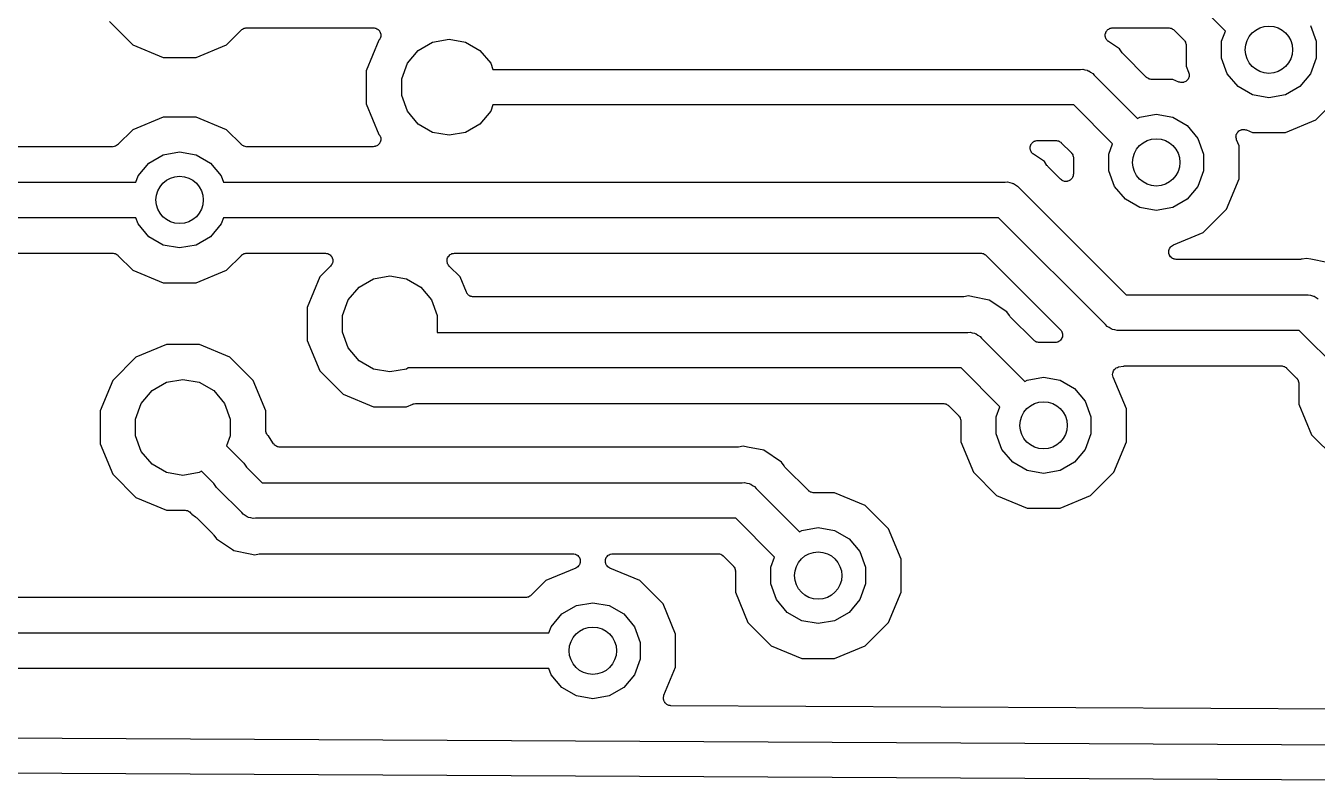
# Model space of a CAD drawing. Extents: x 64 to 244, y -149 to -41.
# Drawn here: x 96.46 to 118.29, y -65.7 to -52.94 of the extents above; entities that cross this region are included whole.
import ezdxf

# ---------------------------------------------------------------- set-up
doc = ezdxf.new("R2010")
doc.units = 0
doc.header["$MEASUREMENT"] = 0
doc.layers.add('BLACK', color=7, linetype='CONTINUOUS')

msp = doc.modelspace()

# ---------------------------------------------------------------- linework, layer by layer
at = {"layer": 'BLACK', "linetype": 'CONTINUOUS'}
for p, q in [((116.738, -53.0269), (116.081, -52.37)), ((97.8731, -52.863), (98.267, -53.2569)), ((99.853, -53.2569), (100.103, -53.0072)), ((100.103, -53.0072), (100.107, -53.004)), ((100.107, -53.004), (100.111, -52.9997)), ((100.111, -52.9997), (100.125, -52.9914)), ((100.125, -52.9914), (100.139, -52.9819)), ((100.139, -52.9819), (100.144, -52.9805)), ((100.144, -52.9805), (100.149, -52.9777)), ((100.149, -52.9777), (100.165, -52.9748)), ((100.165, -52.9748), (100.181, -52.9705)), ((100.181, -52.9705), (100.187, -52.971)), ((100.187, -52.971), (100.193, -52.97)), ((100.193, -52.97), (102.333, -52.97)), ((102.333, -52.97), (102.35, -52.9729)), ((102.35, -52.9729), (102.366, -52.9743)), ((102.366, -52.9743), (102.371, -52.9767)), ((102.371, -52.9767), (102.377, -52.9777)), ((102.377, -52.9777), (102.391, -52.986)), ((102.391, -52.986), (102.406, -52.993)), ((102.406, -52.993), (102.41, -52.9969)), ((102.41, -52.9969), (102.415, -52.9997)), ((102.415, -52.9997), (102.426, -53.0124)), ((102.426, -53.0124), (102.438, -53.0242)), ((102.438, -53.0242), (102.44, -53.0292)), ((102.44, -53.0292), (102.443, -53.0335)), ((102.443, -53.0335), (102.449, -53.0491)), ((114.715, -53.0606), (114.718, -53.0459)), ((114.718, -53.0459), (114.722, -53.0401)), ((114.722, -53.0401), (114.725, -53.0335)), ((114.725, -53.0335), (114.734, -53.0218)), ((114.734, -53.0218), (114.743, -53.0092)), ((114.743, -53.0092), (114.748, -53.0051)), ((114.748, -53.0051), (114.753, -52.9997)), ((114.753, -52.9997), (114.766, -52.9921)), ((114.766, -52.9921), (114.778, -52.9831)), ((114.778, -52.9831), (114.785, -52.9811)), ((114.785, -52.9811), (114.791, -52.9777)), ((114.791, -52.9777), (114.806, -52.975)), ((114.806, -52.975), (114.821, -52.9708)), ((114.821, -52.9708), (114.828, -52.9712)), ((114.828, -52.9712), (114.835, -52.97)), ((114.835, -52.97), (115.78, -52.97)), ((115.78, -52.97), (115.785, -52.971)), ((115.785, -52.971), (115.791, -52.9705)), ((115.791, -52.9705), (115.807, -52.9748)), ((115.807, -52.9748), (115.823, -52.9777)), ((115.823, -52.9777), (115.828, -52.9805)), ((115.828, -52.9805), (115.833, -52.9819)), ((115.833, -52.9819), (115.847, -52.9914)), ((115.847, -52.9914), (115.861, -52.9997)), ((115.861, -52.9997), (115.865, -53.004)), ((115.865, -53.004), (115.869, -53.0072)), ((115.869, -53.0072), (116.038, -53.1756)), ((116.675, -53.1989), (116.738, -53.0269)), ((118.179, -52.9338), (118.275, -53.1989)), ((98.267, -53.2569), (98.7815, -53.47)), ((99.3385, -53.47), (99.853, -53.2569)), ((102.43, -53.1769), (102.215, -53.6965)), ((102.433, -53.1732), (102.43, -53.1769)), ((102.443, -53.1605), (102.433, -53.1732)), ((102.445, -53.1553), (102.443, -53.1605)), ((102.449, -53.1507), (102.445, -53.1553)), ((102.449, -53.0491), (102.456, -53.0641)), ((102.453, -53.1346), (102.449, -53.1507)), ((102.459, -53.1191), (102.453, -53.1346)), ((102.456, -53.0641), (102.457, -53.0697)), ((102.457, -53.0697), (102.459, -53.0749)), ((102.459, -53.0749), (102.459, -53.0915)), ((102.459, -53.0915), (102.46, -53.1081)), ((102.46, -53.1081), (102.459, -53.1135)), ((102.459, -53.1135), (102.459, -53.1191)), ((103.093, -53.3527), (103.337, -53.2116)), ((103.337, -53.2116), (103.615, -53.1627)), ((103.615, -53.1627), (103.893, -53.2116)), ((103.893, -53.2116), (104.137, -53.3527)), ((114.708, -53.0887), (114.709, -53.0819)), ((114.709, -53.1038), (114.708, -53.0887)), ((114.709, -53.0749), (114.715, -53.0606)), ((114.709, -53.0819), (114.709, -53.0749)), ((114.709, -53.1191), (114.709, -53.1038)), ((114.712, -53.1256), (114.709, -53.1191)), ((114.713, -53.1325), (114.712, -53.1256)), ((114.719, -53.1462), (114.713, -53.1325)), ((114.725, -53.1605), (114.719, -53.1462)), ((114.729, -53.1658), (114.725, -53.1605)), ((114.732, -53.1721), (114.729, -53.1658)), ((114.743, -53.1826), (114.732, -53.1721)), ((114.753, -53.1943), (114.743, -53.1826)), ((114.759, -53.1978), (114.753, -53.1943)), ((114.764, -53.2026), (114.759, -53.1978)), ((114.949, -53.3261), (114.764, -53.2026)), ((116.038, -53.1756), (116.041, -53.1802)), ((116.041, -53.1802), (116.045, -53.1838)), ((116.045, -53.1838), (116.054, -53.1981)), ((116.054, -53.1981), (116.063, -53.2117)), ((116.063, -53.2117), (116.065, -53.2171)), ((116.065, -53.2171), (116.067, -53.222)), ((116.067, -53.222), (116.07, -53.2383)), ((116.07, -53.2383), (116.075, -53.2543)), ((116.075, -53.2543), (116.074, -53.2599)), ((116.074, -53.2599), (116.075, -53.2654)), ((116.075, -53.2654), (116.075, -53.6185)), ((116.675, -53.4811), (116.675, -53.1989)), ((118.275, -53.1989), (118.275, -53.4811)), ((98.7815, -53.47), (99.3385, -53.47)), ((102.911, -53.5688), (103.093, -53.3527)), ((104.137, -53.3527), (104.319, -53.5688)), ((114.992, -53.3909), (114.949, -53.3261)), ((115.001, -53.3999), (114.992, -53.3909)), ((115.008, -53.4101), (115.001, -53.3999)), ((115.406, -53.8078), (115.008, -53.4101)), ((116.771, -53.7462), (116.675, -53.4811)), ((118.275, -53.4811), (118.179, -53.7462)), ((102.215, -53.6965), (102.215, -54.2535)), ((102.815, -53.8339), (102.911, -53.5688)), ((104.319, -53.5688), (104.357, -53.675)), ((104.357, -53.675), (114.287, -53.675)), ((114.287, -53.675), (114.327, -53.6715)), ((114.327, -53.6715), (114.365, -53.6818)), ((114.365, -53.6818), (114.404, -53.6887)), ((114.404, -53.6887), (114.416, -53.6954)), ((114.416, -53.6954), (114.429, -53.6989)), ((114.429, -53.6989), (114.461, -53.7217)), ((116.075, -53.6185), (116.118, -53.7219)), ((102.815, -54.1161), (102.815, -53.8339)), ((114.461, -53.7217), (114.496, -53.7416)), ((114.496, -53.7416), (114.521, -53.7721)), ((114.521, -53.7721), (115.253, -54.5041)), ((115.41, -53.811), (115.406, -53.8078)), ((115.414, -53.8153), (115.41, -53.811)), ((115.428, -53.8236), (115.414, -53.8153)), ((115.442, -53.8331), (115.428, -53.8236)), ((115.447, -53.8345), (115.442, -53.8331)), ((115.452, -53.8373), (115.447, -53.8345)), ((115.468, -53.8402), (115.452, -53.8373)), ((115.484, -53.8445), (115.468, -53.8402)), ((115.49, -53.844), (115.484, -53.8445)), ((115.495, -53.845), (115.49, -53.844)), ((115.848, -53.845), (115.495, -53.845)), ((115.952, -53.8878), (115.848, -53.845)), ((115.968, -53.8914), (115.952, -53.8878)), ((115.984, -53.8964), (115.968, -53.8914)), ((115.99, -53.8962), (115.984, -53.8964)), ((115.995, -53.8974), (115.99, -53.8962)), ((116.011, -53.8952), (115.995, -53.8974)), ((116.028, -53.8945), (116.011, -53.8952)), ((116.033, -53.8924), (116.028, -53.8945)), ((116.039, -53.8916), (116.033, -53.8924)), ((116.053, -53.884), (116.039, -53.8916)), ((116.069, -53.8776), (116.053, -53.884)), ((116.073, -53.8738), (116.069, -53.8776)), ((116.078, -53.8713), (116.073, -53.8738)), ((116.089, -53.859), (116.078, -53.8713)), ((116.101, -53.8478), (116.089, -53.859)), ((116.104, -53.8429), (116.101, -53.8478)), ((116.108, -53.8387), (116.104, -53.8429)), ((116.114, -53.8234), (116.108, -53.8387)), ((116.122, -53.8087), (116.114, -53.8234)), ((116.118, -53.7219), (116.121, -53.7381)), ((116.121, -53.7381), (116.126, -53.7539)), ((116.124, -53.798), (116.122, -53.8032)), ((116.122, -53.8032), (116.122, -53.8087)), ((116.125, -53.7814), (116.124, -53.798)), ((116.127, -53.765), (116.125, -53.7814)), ((116.126, -53.7539), (116.126, -53.7595)), ((116.126, -53.7595), (116.127, -53.765)), ((116.953, -53.9623), (116.771, -53.7462)), ((118.179, -53.7462), (117.997, -53.9623)), ((102.911, -54.3812), (102.815, -54.1161)), ((117.197, -54.1034), (116.953, -53.9623)), ((117.475, -54.1523), (117.197, -54.1034)), ((117.753, -54.1034), (117.475, -54.1523)), ((117.997, -53.9623), (117.753, -54.1034)), ((118.268, -54.5269), (118.662, -54.133)), ((102.215, -54.2535), (102.43, -54.7731)), ((104.357, -54.275), (104.319, -54.3812)), ((114.176, -54.275), (104.357, -54.275)), ((114.833, -54.9319), (114.176, -54.275)), ((98.7815, -54.48), (98.267, -54.6931)), ((99.3385, -54.48), (98.7815, -54.48)), ((99.853, -54.6931), (99.3385, -54.48)), ((103.093, -54.5973), (102.911, -54.3812)), ((104.319, -54.3812), (104.137, -54.5973)), ((115.253, -54.5041), (115.292, -54.4816)), ((115.292, -54.4816), (115.57, -54.4327)), ((115.57, -54.4327), (115.848, -54.4816)), ((115.848, -54.4816), (116.092, -54.6227)), ((117.753, -54.74), (118.268, -54.5269)), ((98.267, -54.6931), (98.0173, -54.9428)), ((100.103, -54.9428), (99.853, -54.6931)), ((102.43, -54.7731), (102.433, -54.7768)), ((102.433, -54.7768), (102.443, -54.7895)), ((102.443, -54.7895), (102.445, -54.7947)), ((102.445, -54.7947), (102.449, -54.7993)), ((103.337, -54.7384), (103.093, -54.5973)), ((103.615, -54.7873), (103.337, -54.7384)), ((103.893, -54.7384), (103.615, -54.7873)), ((104.137, -54.5973), (103.893, -54.7384)), ((116.092, -54.6227), (116.274, -54.8388)), ((116.92, -54.787), (116.923, -54.7818)), ((116.92, -54.8036), (116.92, -54.787)), ((116.923, -54.7763), (116.931, -54.7616)), ((116.923, -54.7818), (116.923, -54.7763)), ((116.931, -54.7616), (116.937, -54.7463)), ((116.937, -54.7463), (116.941, -54.7421)), ((116.941, -54.7421), (116.944, -54.7372)), ((116.944, -54.7372), (116.956, -54.726)), ((116.956, -54.726), (116.967, -54.7137)), ((116.967, -54.7137), (116.972, -54.7112)), ((116.972, -54.7112), (116.976, -54.7074)), ((116.976, -54.7074), (116.992, -54.701)), ((116.992, -54.701), (117.006, -54.6934)), ((117.006, -54.6934), (117.012, -54.6926)), ((117.012, -54.6926), (117.017, -54.6905)), ((117.017, -54.6905), (117.034, -54.6898)), ((117.034, -54.6898), (117.05, -54.6876)), ((117.05, -54.6876), (117.055, -54.6888)), ((117.055, -54.6888), (117.061, -54.6886)), ((117.061, -54.6886), (117.077, -54.6936)), ((117.077, -54.6936), (117.093, -54.6972)), ((117.093, -54.6972), (117.197, -54.74)), ((117.197, -54.74), (117.753, -54.74)), ((97.9275, -54.98), (86.8965, -54.98)), ((97.933, -54.979), (97.9275, -54.98)), ((97.9386, -54.9795), (97.933, -54.979)), ((97.9546, -54.9752), (97.9386, -54.9795)), ((97.9709, -54.9723), (97.9546, -54.9752)), ((97.9758, -54.9695), (97.9709, -54.9723)), ((97.9812, -54.9681), (97.9758, -54.9695)), ((97.9948, -54.9586), (97.9812, -54.9681)), ((98.0091, -54.9503), (97.9948, -54.9586)), ((98.0127, -54.946), (98.0091, -54.9503)), ((98.0173, -54.9428), (98.0127, -54.946)), ((100.107, -54.946), (100.103, -54.9428)), ((100.111, -54.9503), (100.107, -54.946)), ((100.125, -54.9586), (100.111, -54.9503)), ((100.139, -54.9681), (100.125, -54.9586)), ((100.144, -54.9695), (100.139, -54.9681)), ((100.149, -54.9723), (100.144, -54.9695)), ((100.165, -54.9752), (100.149, -54.9723)), ((100.181, -54.9795), (100.165, -54.9752)), ((100.187, -54.979), (100.181, -54.9795)), ((100.193, -54.98), (100.187, -54.979)), ((102.333, -54.98), (100.193, -54.98)), ((102.35, -54.9771), (102.333, -54.98)), ((102.366, -54.9757), (102.35, -54.9771)), ((102.371, -54.9733), (102.366, -54.9757)), ((102.377, -54.9723), (102.371, -54.9733)), ((102.391, -54.964), (102.377, -54.9723)), ((102.406, -54.957), (102.391, -54.964)), ((102.41, -54.9531), (102.406, -54.957)), ((102.415, -54.9503), (102.41, -54.9531)), ((102.426, -54.9376), (102.415, -54.9503)), ((102.438, -54.9258), (102.426, -54.9376)), ((102.44, -54.9208), (102.438, -54.9258)), ((102.443, -54.9165), (102.44, -54.9208)), ((102.449, -54.9009), (102.443, -54.9165)), ((102.449, -54.7993), (102.453, -54.8154)), ((102.456, -54.8859), (102.449, -54.9009)), ((102.453, -54.8154), (102.459, -54.8309)), ((102.457, -54.8803), (102.456, -54.8859)), ((102.459, -54.8751), (102.457, -54.8803)), ((102.459, -54.8309), (102.459, -54.8365)), ((102.459, -54.8365), (102.46, -54.8419)), ((102.46, -54.8419), (102.459, -54.8585)), ((102.459, -54.8585), (102.459, -54.8751)), ((113.438, -54.9937), (113.439, -54.9869)), ((113.439, -55.0088), (113.438, -54.9937)), ((113.439, -54.9799), (113.445, -54.9656)), ((113.439, -54.9869), (113.439, -54.9799)), ((113.439, -55.0241), (113.439, -55.0088)), ((113.445, -54.9656), (113.448, -54.9509)), ((113.448, -54.9509), (113.452, -54.9451)), ((113.452, -54.9451), (113.455, -54.9385)), ((113.455, -54.9385), (113.464, -54.9268)), ((113.464, -54.9268), (113.473, -54.9142)), ((113.473, -54.9142), (113.478, -54.9101)), ((113.478, -54.9101), (113.483, -54.9047)), ((113.483, -54.9047), (113.496, -54.8971)), ((113.496, -54.8971), (113.508, -54.8881)), ((113.508, -54.8881), (113.515, -54.8861)), ((113.515, -54.8861), (113.521, -54.8827)), ((113.521, -54.8827), (113.536, -54.88)), ((113.536, -54.88), (113.551, -54.8758)), ((113.551, -54.8758), (113.558, -54.8762)), ((113.558, -54.8762), (113.565, -54.875)), ((113.565, -54.875), (113.875, -54.875)), ((113.875, -54.875), (113.88, -54.876)), ((113.88, -54.876), (113.886, -54.8755)), ((113.886, -54.8755), (113.902, -54.8798)), ((113.902, -54.8798), (113.918, -54.8827)), ((113.918, -54.8827), (113.923, -54.8855)), ((113.923, -54.8855), (113.928, -54.8869)), ((113.928, -54.8869), (113.942, -54.8964)), ((113.942, -54.8964), (113.956, -54.9047)), ((113.956, -54.9047), (113.96, -54.909)), ((113.96, -54.909), (113.964, -54.9122)), ((113.964, -54.9122), (114.133, -55.0806)), ((114.77, -55.1039), (114.833, -54.9319)), ((116.274, -54.8388), (116.37, -55.1039)), ((116.918, -54.82), (116.92, -54.8036)), ((116.919, -54.8255), (116.918, -54.82)), ((116.919, -54.8311), (116.919, -54.8255)), ((116.924, -54.8469), (116.919, -54.8311)), ((116.927, -54.8631), (116.924, -54.8469)), ((116.97, -54.9665), (116.927, -54.8631)), ((116.97, -55.5235), (116.97, -54.9665)), ((98.5378, -55.2577), (98.7822, -55.1166)), ((98.7822, -55.1166), (99.06, -55.0677)), ((99.06, -55.0677), (99.3378, -55.1166)), ((99.3378, -55.1166), (99.5822, -55.2577)), ((113.442, -55.0306), (113.439, -55.0241)), ((113.443, -55.0375), (113.442, -55.0306)), ((113.449, -55.0512), (113.443, -55.0375)), ((113.455, -55.0655), (113.449, -55.0512)), ((113.459, -55.0708), (113.455, -55.0655)), ((113.462, -55.0771), (113.459, -55.0708)), ((113.473, -55.0876), (113.462, -55.0771)), ((113.483, -55.0993), (113.473, -55.0876)), ((113.489, -55.1028), (113.483, -55.0993)), ((113.494, -55.1076), (113.489, -55.1028)), ((113.679, -55.2311), (113.494, -55.1076)), ((113.722, -55.2959), (113.679, -55.2311)), ((114.133, -55.0806), (114.136, -55.0852)), ((114.136, -55.0852), (114.14, -55.0888)), ((114.14, -55.0888), (114.149, -55.1031)), ((114.149, -55.1031), (114.158, -55.1167)), ((114.158, -55.1167), (114.16, -55.1221)), ((114.16, -55.1221), (114.162, -55.127)), ((114.162, -55.127), (114.165, -55.1433)), ((114.165, -55.1433), (114.17, -55.1593)), ((114.17, -55.1593), (114.169, -55.1649)), ((114.169, -55.1649), (114.17, -55.1704)), ((114.17, -55.1704), (114.17, -55.4406)), ((114.77, -55.3861), (114.77, -55.1039)), ((116.37, -55.1039), (116.37, -55.3861)), ((98.3565, -55.4738), (98.5378, -55.2577)), ((99.5822, -55.2577), (99.7635, -55.4738)), ((113.731, -55.3049), (113.722, -55.2959)), ((113.738, -55.3151), (113.731, -55.3049)), ((113.953, -55.5304), (113.738, -55.3151)), ((114.17, -55.4406), (114.167, -55.4569)), ((114.866, -55.6512), (114.77, -55.3861)), ((116.37, -55.3861), (116.274, -55.6512)), ((82.0222, -55.58), (98.3178, -55.58)), ((98.3178, -55.58), (98.3565, -55.4738)), ((99.7635, -55.4738), (99.8022, -55.58)), ((99.8022, -55.58), (113.017, -55.58)), ((113.017, -55.58), (113.057, -55.5765)), ((113.057, -55.5765), (113.095, -55.5868)), ((113.095, -55.5868), (113.134, -55.5937)), ((113.134, -55.5937), (113.146, -55.6004)), ((113.146, -55.6004), (113.159, -55.6039)), ((113.159, -55.6039), (113.191, -55.6267)), ((113.191, -55.6267), (113.226, -55.6466)), ((113.226, -55.6466), (113.251, -55.6771)), ((113.967, -55.5399), (113.953, -55.5304)), ((113.98, -55.5506), (113.967, -55.5399)), ((113.985, -55.5525), (113.98, -55.5506)), ((113.989, -55.5557), (113.985, -55.5525)), ((114.005, -55.56), (113.989, -55.5557)), ((114.021, -55.5657), (114.005, -55.56)), ((114.027, -55.5657), (114.021, -55.5657)), ((114.032, -55.5671), (114.027, -55.5657)), ((114.048, -55.5657), (114.032, -55.5671)), ((114.065, -55.5657), (114.048, -55.5657)), ((114.07, -55.5638), (114.065, -55.5657)), ((114.076, -55.5633), (114.07, -55.5638)), ((114.091, -55.5563), (114.076, -55.5633)), ((114.106, -55.5506), (114.091, -55.5563)), ((114.111, -55.547), (114.106, -55.5506)), ((114.116, -55.5446), (114.111, -55.547)), ((114.128, -55.5329), (114.116, -55.5446)), ((114.14, -55.5222), (114.128, -55.5329)), ((114.143, -55.5174), (114.14, -55.5222)), ((114.147, -55.5134), (114.143, -55.5174)), ((114.154, -55.4984), (114.147, -55.5134)), ((114.162, -55.484), (114.154, -55.4984)), ((114.163, -55.4785), (114.162, -55.484)), ((114.166, -55.4735), (114.163, -55.4785)), ((114.167, -55.4569), (114.166, -55.4735)), ((115.048, -55.8673), (114.866, -55.6512)), ((116.274, -55.6512), (116.092, -55.8673)), ((116.757, -56.038), (116.97, -55.5235)), ((113.251, -55.6771), (115.059, -57.485)), ((115.292, -56.0084), (115.048, -55.8673)), ((116.092, -55.8673), (115.848, -56.0084)), ((115.57, -56.0573), (115.292, -56.0084)), ((115.848, -56.0084), (115.57, -56.0573)), ((116.363, -56.4319), (116.757, -56.038)), ((98.3178, -56.18), (82.0222, -56.18)), ((98.3565, -56.2862), (98.3178, -56.18)), ((98.5378, -56.5023), (98.3565, -56.2862)), ((99.7635, -56.2862), (99.5822, -56.5023)), ((99.8022, -56.18), (99.7635, -56.2862)), ((112.906, -56.18), (99.8022, -56.18)), ((114.714, -57.9879), (112.906, -56.18)), ((98.7822, -56.6434), (98.5378, -56.5023)), ((99.5822, -56.5023), (99.3378, -56.6434)), ((115.859, -56.6407), (116.363, -56.4319)), ((99.06, -56.6923), (98.7822, -56.6434)), ((99.3378, -56.6434), (99.06, -56.6923)), ((115.782, -56.7359), (115.789, -56.7178)), ((115.782, -56.7388), (115.782, -56.7359)), ((115.782, -56.7414), (115.782, -56.7388)), ((115.782, -56.7607), (115.782, -56.7414)), ((115.789, -56.7178), (115.795, -56.6994)), ((115.795, -56.6994), (115.797, -56.6971)), ((115.797, -56.6971), (115.798, -56.6945)), ((115.798, -56.6945), (115.81, -56.6797)), ((115.81, -56.6797), (115.822, -56.6644)), ((115.822, -56.6644), (115.824, -56.6629)), ((115.824, -56.6629), (115.826, -56.6607)), ((115.826, -56.6607), (115.843, -56.651)), ((115.843, -56.651), (115.859, -56.6407)), ((87.7065, -56.78), (97.9275, -56.78)), ((97.9275, -56.78), (97.933, -56.781)), ((97.933, -56.781), (97.9386, -56.7805)), ((97.9386, -56.7805), (97.9546, -56.7848)), ((97.9546, -56.7848), (97.9709, -56.7877)), ((97.9709, -56.7877), (97.9758, -56.7905)), ((97.9758, -56.7905), (97.9812, -56.7919)), ((97.9812, -56.7919), (97.9948, -56.8014)), ((97.9948, -56.8014), (98.0091, -56.8097)), ((98.0091, -56.8097), (98.0127, -56.814)), ((98.0127, -56.814), (98.0173, -56.8172)), ((98.0173, -56.8172), (98.267, -57.0669)), ((99.853, -57.0669), (100.103, -56.8172)), ((100.103, -56.8172), (100.107, -56.814)), ((100.107, -56.814), (100.111, -56.8097)), ((100.111, -56.8097), (100.125, -56.8014)), ((100.125, -56.8014), (100.139, -56.7919)), ((100.139, -56.7919), (100.144, -56.7905)), ((100.144, -56.7905), (100.149, -56.7877)), ((100.149, -56.7877), (100.165, -56.7848)), ((100.165, -56.7848), (100.181, -56.7805)), ((100.181, -56.7805), (100.187, -56.781)), ((100.187, -56.781), (100.193, -56.78)), ((100.193, -56.78), (101.523, -56.78)), ((101.523, -56.78), (101.54, -56.7829)), ((101.54, -56.7829), (101.556, -56.7843)), ((101.556, -56.7843), (101.561, -56.7867)), ((101.561, -56.7867), (101.567, -56.7877)), ((101.567, -56.7877), (101.581, -56.796)), ((101.581, -56.796), (101.596, -56.803)), ((101.596, -56.803), (101.6, -56.8069)), ((101.6, -56.8069), (101.605, -56.8097)), ((101.605, -56.8097), (101.616, -56.8224)), ((101.616, -56.8224), (101.628, -56.8342)), ((101.633, -56.9705), (101.623, -56.9832)), ((101.628, -56.8342), (101.63, -56.8392)), ((101.63, -56.8392), (101.633, -56.8435)), ((101.633, -56.8435), (101.639, -56.8591)), ((101.635, -56.9652), (101.633, -56.9705)), ((101.639, -56.9607), (101.635, -56.9652)), ((101.639, -56.8591), (101.646, -56.8741)), ((101.643, -56.9446), (101.639, -56.9607)), ((101.649, -56.9291), (101.643, -56.9446)), ((101.646, -56.8741), (101.647, -56.8797)), ((101.647, -56.8797), (101.649, -56.8849)), ((101.649, -56.8849), (101.649, -56.9015)), ((101.649, -56.9015), (101.65, -56.9181)), ((101.65, -56.9181), (101.649, -56.9235)), ((101.649, -56.9235), (101.649, -56.9291)), ((103.58, -56.9181), (103.581, -56.9015)), ((103.581, -56.9235), (103.58, -56.9181)), ((103.581, -56.8849), (103.583, -56.8797)), ((103.581, -56.9015), (103.581, -56.8849)), ((103.581, -56.9291), (103.581, -56.9235)), ((103.587, -56.9446), (103.581, -56.9291)), ((103.583, -56.8797), (103.584, -56.8741)), ((103.584, -56.8741), (103.591, -56.8591)), ((103.591, -56.9607), (103.587, -56.9446)), ((103.591, -56.8591), (103.597, -56.8435)), ((103.595, -56.9652), (103.591, -56.9607)), ((103.597, -56.9705), (103.595, -56.9652)), ((103.597, -56.8435), (103.6, -56.8392)), ((103.607, -56.9832), (103.597, -56.9705)), ((103.6, -56.8392), (103.602, -56.8342)), ((103.602, -56.8342), (103.614, -56.8224)), ((103.614, -56.8224), (103.625, -56.8097)), ((103.625, -56.8097), (103.63, -56.8069)), ((103.63, -56.8069), (103.634, -56.803)), ((103.634, -56.803), (103.649, -56.796)), ((103.649, -56.796), (103.663, -56.7877)), ((103.663, -56.7877), (103.669, -56.7867)), ((103.669, -56.7867), (103.674, -56.7843)), ((103.674, -56.7843), (103.69, -56.7829)), ((103.69, -56.7829), (103.707, -56.78)), ((103.707, -56.78), (112.605, -56.78)), ((112.605, -56.78), (112.61, -56.781)), ((112.61, -56.781), (112.616, -56.7805)), ((112.616, -56.7805), (112.632, -56.7848)), ((112.632, -56.7848), (112.648, -56.7877)), ((112.648, -56.7877), (112.653, -56.7905)), ((112.653, -56.7905), (112.658, -56.7919)), ((112.658, -56.7919), (112.672, -56.8014)), ((112.672, -56.8014), (112.686, -56.8097)), ((112.686, -56.8097), (112.69, -56.814)), ((112.69, -56.814), (112.694, -56.8172)), ((112.694, -56.8172), (113.95, -58.0732)), ((115.782, -56.7801), (115.782, -56.7607)), ((115.783, -56.7827), (115.782, -56.7801)), ((115.784, -56.7855), (115.783, -56.7827)), ((115.791, -56.8033), (115.784, -56.7855)), ((115.798, -56.8215), (115.791, -56.8033)), ((115.799, -56.8236), (115.798, -56.8215)), ((115.8, -56.8262), (115.799, -56.8236)), ((115.813, -56.8405), (115.8, -56.8262)), ((115.826, -56.8553), (115.813, -56.8405)), ((115.828, -56.8567), (115.826, -56.8553)), ((115.83, -56.8588), (115.828, -56.8567)), ((115.847, -56.8677), (115.83, -56.8588)), ((115.864, -56.8773), (115.847, -56.8677)), ((115.867, -56.8778), (115.864, -56.8773)), ((115.869, -56.8791), (115.867, -56.8778)), ((115.889, -56.8816), (115.869, -56.8791)), ((115.908, -56.885), (115.889, -56.8816)), ((118.009, -56.885), (115.908, -56.885)), ((118.021, -56.8828), (118.009, -56.885)), ((118.034, -56.8826), (118.021, -56.8828)), ((118.11, -56.8674), (118.034, -56.8826)), ((118.186, -56.8826), (118.11, -56.8674)), ((118.461, -56.9372), (118.186, -56.8826)), ((118.186, -56.8826), (118.186, -56.8826)), ((98.267, -57.0669), (98.7815, -57.28)), ((99.3385, -57.28), (99.853, -57.0669)), ((101.428, -57.182), (101.215, -57.6965)), ((101.613, -56.9968), (101.428, -57.182)), ((101.623, -56.9832), (101.613, -56.9968)), ((102.337, -57.2116), (102.615, -57.1627)), ((102.615, -57.1627), (102.893, -57.2116)), ((103.617, -56.9968), (103.607, -56.9832)), ((103.802, -57.182), (103.617, -56.9968)), ((103.909, -57.4416), (103.802, -57.182)), ((98.7815, -57.28), (99.3385, -57.28)), ((101.911, -57.5688), (102.093, -57.3527)), ((102.093, -57.3527), (102.337, -57.2116)), ((102.893, -57.2116), (103.137, -57.3527)), ((103.137, -57.3527), (103.319, -57.5688)), ((101.815, -57.8339), (101.911, -57.5688)), ((103.319, -57.5688), (103.415, -57.8339)), ((103.914, -57.4487), (103.909, -57.4416)), ((103.917, -57.4565), (103.914, -57.4487)), ((103.926, -57.4671), (103.917, -57.4565)), ((103.933, -57.4788), (103.926, -57.4671)), ((103.94, -57.4839), (103.933, -57.4788)), ((103.945, -57.4903), (103.94, -57.4839)), ((103.957, -57.4972), (103.945, -57.4903)), ((103.968, -57.5056), (103.957, -57.4972)), ((103.976, -57.5082), (103.968, -57.5056)), ((103.983, -57.5123), (103.976, -57.5082)), ((103.997, -57.5147), (103.983, -57.5123)), ((104.01, -57.5189), (103.997, -57.5147)), ((104.019, -57.5185), (104.01, -57.5189)), ((104.027, -57.52), (104.019, -57.5185)), ((112.294, -57.52), (104.027, -57.52)), ((112.306, -57.5178), (112.294, -57.52)), ((112.319, -57.5176), (112.306, -57.5178)), ((112.395, -57.5024), (112.319, -57.5176)), ((112.471, -57.5176), (112.395, -57.5024)), ((112.746, -57.5722), (112.471, -57.5176)), ((112.471, -57.5176), (112.471, -57.5176)), ((113.044, -57.7711), (112.746, -57.5722)), ((115.059, -57.485), (118.097, -57.485)), ((118.097, -57.485), (118.137, -57.4815)), ((118.137, -57.4815), (118.175, -57.4918)), ((118.175, -57.4918), (118.214, -57.4987)), ((118.214, -57.4987), (118.226, -57.5054)), ((118.226, -57.5054), (118.239, -57.5089)), ((118.239, -57.5089), (118.271, -57.5317)), ((118.271, -57.5317), (118.306, -57.5516)), ((101.215, -57.6965), (101.215, -58.2535)), ((101.815, -58.1161), (101.815, -57.8339)), ((103.415, -57.8339), (103.415, -58.1161)), ((113.087, -57.8359), (113.044, -57.7711)), ((113.096, -57.8449), (113.087, -57.8359)), ((113.103, -57.8551), (113.096, -57.8449)), ((113.501, -58.2528), (113.103, -57.8551)), ((114.739, -58.0184), (114.714, -57.9879)), ((114.774, -58.0383), (114.739, -58.0184)), ((114.806, -58.0611), (114.774, -58.0383)), ((114.819, -58.0646), (114.806, -58.0611)), ((114.831, -58.0713), (114.819, -58.0646)), ((101.215, -58.2535), (101.428, -58.768)), ((101.911, -58.3812), (101.815, -58.1161)), ((103.415, -58.1161), (103.414, -58.12)), ((103.414, -58.12), (112.382, -58.12)), ((112.382, -58.12), (112.422, -58.1165)), ((112.422, -58.1165), (112.46, -58.1268)), ((112.46, -58.1268), (112.499, -58.1337)), ((112.499, -58.1337), (112.511, -58.1404)), ((112.511, -58.1404), (112.524, -58.1439)), ((112.524, -58.1439), (112.556, -58.1667)), ((112.556, -58.1667), (112.591, -58.1866)), ((112.591, -58.1866), (112.616, -58.2171)), ((112.616, -58.2171), (113.348, -58.9491)), ((113.505, -58.256), (113.501, -58.2528)), ((113.509, -58.2603), (113.505, -58.256)), ((113.523, -58.2686), (113.509, -58.2603)), ((113.537, -58.2781), (113.523, -58.2686)), ((113.542, -58.2795), (113.537, -58.2781)), ((113.547, -58.2823), (113.542, -58.2795)), ((113.563, -58.2852), (113.547, -58.2823)), ((113.579, -58.2895), (113.563, -58.2852)), ((113.877, -58.2871), (113.861, -58.29)), ((113.893, -58.2857), (113.877, -58.2871)), ((113.899, -58.2833), (113.893, -58.2857)), ((113.904, -58.2823), (113.899, -58.2833)), ((113.918, -58.274), (113.904, -58.2823)), ((113.933, -58.267), (113.918, -58.274)), ((113.937, -58.2631), (113.933, -58.267)), ((113.942, -58.2603), (113.937, -58.2631)), ((113.953, -58.2476), (113.942, -58.2603)), ((113.95, -58.0732), (113.96, -58.0868)), ((113.965, -58.2358), (113.953, -58.2476)), ((113.96, -58.0868), (113.971, -58.0995)), ((113.967, -58.2308), (113.965, -58.2358)), ((113.971, -58.2265), (113.967, -58.2308)), ((113.971, -58.0995), (113.972, -58.1047)), ((113.976, -58.2109), (113.971, -58.2265)), ((113.972, -58.1047), (113.976, -58.1093)), ((113.976, -58.1093), (113.98, -58.1254)), ((113.983, -58.1959), (113.976, -58.2109)), ((113.98, -58.1254), (113.986, -58.1409)), ((113.984, -58.1903), (113.983, -58.1959)), ((113.986, -58.1851), (113.984, -58.1903)), ((113.986, -58.1409), (113.986, -58.1465)), ((113.986, -58.1465), (113.987, -58.1519)), ((113.987, -58.1519), (113.986, -58.1685)), ((113.986, -58.1685), (113.986, -58.1851)), ((114.87, -58.0782), (114.831, -58.0713)), ((114.908, -58.0885), (114.87, -58.0782)), ((114.948, -58.085), (114.908, -58.0885)), ((117.986, -58.085), (114.948, -58.085)), ((118.643, -58.7419), (117.986, -58.085)), ((98.8365, -58.325), (98.322, -58.5381)), ((99.3935, -58.325), (98.8365, -58.325)), ((99.908, -58.5381), (99.3935, -58.325)), ((102.093, -58.5973), (101.911, -58.3812)), ((113.585, -58.289), (113.579, -58.2895)), ((113.59, -58.29), (113.585, -58.289)), ((113.861, -58.29), (113.59, -58.29)), ((98.322, -58.5381), (97.9281, -58.932)), ((100.302, -58.932), (99.908, -58.5381)), ((102.337, -58.7384), (102.093, -58.5973)), ((102.925, -58.72), (102.893, -58.7384)), ((112.271, -58.72), (102.925, -58.72)), ((112.928, -59.3769), (112.271, -58.72)), ((114.877, -58.7339), (114.892, -58.72)), ((114.892, -58.72), (114.893, -58.7194)), ((114.893, -58.7194), (114.894, -58.7185)), ((114.894, -58.7185), (114.914, -58.711)), ((114.914, -58.711), (114.933, -58.7031)), ((114.933, -58.7031), (114.934, -58.703)), ((114.934, -58.703), (114.936, -58.7025)), ((114.936, -58.7025), (115.011, -58.6874)), ((115.011, -58.6874), (115.024, -58.6872)), ((115.024, -58.6872), (115.036, -58.685)), ((115.036, -58.685), (117.685, -58.685)), ((117.685, -58.685), (117.69, -58.686)), ((117.69, -58.686), (117.696, -58.6855)), ((117.696, -58.6855), (117.712, -58.6898)), ((117.712, -58.6898), (117.728, -58.6927)), ((117.728, -58.6927), (117.733, -58.6955)), ((117.733, -58.6955), (117.738, -58.6969)), ((117.738, -58.6969), (117.752, -58.7064)), ((117.752, -58.7064), (117.766, -58.7147)), ((117.766, -58.7147), (117.77, -58.719)), ((117.77, -58.719), (117.774, -58.7222)), ((117.774, -58.7222), (117.943, -58.8906)), ((97.9281, -58.932), (97.715, -59.4465)), ((98.8372, -58.9616), (99.115, -58.9127)), ((99.115, -58.9127), (99.3928, -58.9616)), ((100.515, -59.4465), (100.302, -58.932)), ((101.428, -58.768), (101.822, -59.1619)), ((102.615, -58.7873), (102.337, -58.7384)), ((102.893, -58.7384), (102.615, -58.7873)), ((113.348, -58.9491), (113.387, -58.9266)), ((113.387, -58.9266), (113.665, -58.8777)), ((113.665, -58.8777), (113.943, -58.9266)), ((113.943, -58.9266), (114.187, -59.0677)), ((114.833, -58.8298), (114.837, -58.8094)), ((114.834, -58.8312), (114.833, -58.8298)), ((114.833, -58.8326), (114.834, -58.8312)), ((114.838, -58.8528), (114.833, -58.8326)), ((114.837, -58.8094), (114.839, -58.7889)), ((114.842, -58.8731), (114.838, -58.8528)), ((114.839, -58.7889), (114.84, -58.7876)), ((114.84, -58.7862), (114.85, -58.7681)), ((114.84, -58.7876), (114.84, -58.7862)), ((114.843, -58.8743), (114.842, -58.8731)), ((114.843, -58.8757), (114.843, -58.8743)), ((115.065, -59.4115), (114.843, -58.8757)), ((114.85, -58.7681), (114.86, -58.7498)), ((114.86, -58.7498), (114.861, -58.7488)), ((114.861, -58.7476), (114.877, -58.7339)), ((114.861, -58.7488), (114.861, -58.7476)), ((117.943, -58.8906), (117.946, -58.8952)), ((117.946, -58.8952), (117.95, -58.8988)), ((117.95, -58.8988), (117.959, -58.9131)), ((117.959, -58.9131), (117.968, -58.9267)), ((117.968, -58.9267), (117.97, -58.9321)), ((117.97, -58.9321), (117.972, -58.937)), ((117.972, -58.937), (117.975, -58.9533)), ((98.4115, -59.3188), (98.5928, -59.1027)), ((98.5928, -59.1027), (98.8372, -58.9616)), ((99.3928, -58.9616), (99.6372, -59.1027)), ((99.6372, -59.1027), (99.8185, -59.3188)), ((114.187, -59.0677), (114.369, -59.2838)), ((117.975, -58.9533), (117.98, -58.9693)), ((117.98, -58.9693), (117.979, -58.9749)), ((117.979, -58.9749), (117.98, -58.9804)), ((117.98, -58.9804), (117.98, -59.3335)), ((98.315, -59.5839), (98.4115, -59.3188)), ((99.8185, -59.3188), (99.915, -59.5839)), ((101.822, -59.1619), (102.337, -59.375)), ((102.337, -59.375), (102.893, -59.375)), ((102.893, -59.375), (103.003, -59.3297)), ((103.003, -59.3297), (103.006, -59.3291)), ((103.006, -59.3291), (103.008, -59.3277)), ((103.008, -59.3277), (103.027, -59.3243)), ((103.027, -59.3243), (103.046, -59.3201)), ((103.046, -59.3201), (103.049, -59.3205)), ((103.049, -59.3205), (103.052, -59.32)), ((103.052, -59.32), (111.97, -59.32)), ((111.97, -59.32), (111.975, -59.321)), ((111.975, -59.321), (111.981, -59.3205)), ((111.981, -59.3205), (111.997, -59.3248)), ((111.997, -59.3248), (112.013, -59.3277)), ((112.013, -59.3277), (112.018, -59.3305)), ((112.018, -59.3305), (112.023, -59.3319)), ((112.023, -59.3319), (112.037, -59.3414)), ((112.037, -59.3414), (112.051, -59.3497)), ((112.051, -59.3497), (112.055, -59.354)), ((112.055, -59.354), (112.059, -59.3572)), ((112.059, -59.3572), (112.228, -59.5256)), ((112.865, -59.5489), (112.928, -59.3769)), ((114.369, -59.2838), (114.465, -59.5489)), ((117.98, -59.3335), (118.193, -59.848)), ((97.715, -59.4465), (97.715, -60.0035)), ((98.315, -59.8661), (98.315, -59.5839)), ((99.915, -59.5839), (99.915, -59.8661)), ((100.515, -59.7756), (100.515, -59.4465)), ((112.228, -59.5256), (112.231, -59.5302)), ((112.231, -59.5302), (112.235, -59.5338)), ((112.235, -59.5338), (112.244, -59.5481)), ((112.244, -59.5481), (112.253, -59.5617)), ((112.253, -59.5617), (112.255, -59.5671)), ((112.255, -59.5671), (112.257, -59.572)), ((112.257, -59.572), (112.26, -59.5883)), ((112.26, -59.5883), (112.265, -59.6043)), ((112.865, -59.8311), (112.865, -59.5489)), ((114.465, -59.5489), (114.465, -59.8311)), ((115.065, -59.9685), (115.065, -59.4115)), ((100.518, -59.7933), (100.515, -59.7756)), ((100.52, -59.8111), (100.518, -59.7933)), ((100.522, -59.8149), (100.52, -59.8111)), ((100.523, -59.819), (100.522, -59.8149)), ((112.265, -59.6043), (112.264, -59.6099)), ((112.264, -59.6099), (112.265, -59.6154)), ((112.265, -59.6154), (112.265, -59.9685)), ((97.715, -60.0035), (97.9281, -60.518)), ((98.4115, -60.1312), (98.315, -59.8661)), ((99.915, -59.8661), (99.8524, -60.0381)), ((100.532, -59.8346), (100.523, -59.819)), ((100.54, -59.8507), (100.532, -59.8346)), ((100.543, -59.8536), (100.54, -59.8507)), ((100.545, -59.8572), (100.543, -59.8536)), ((100.558, -59.8688), (100.545, -59.8572)), ((100.56, -59.8701), (100.558, -59.8688)), ((100.607, -59.9409), (100.56, -59.8701)), ((100.647, -60.0012), (100.607, -59.9409)), ((100.656, -60.0102), (100.647, -60.0012)), ((100.663, -60.0204), (100.656, -60.0102)), ((100.666, -60.0228), (100.663, -60.0204)), ((100.67, -60.026), (100.666, -60.0228)), ((100.674, -60.0303), (100.67, -60.026)), ((100.677, -60.0323), (100.674, -60.0303)), ((100.678, -60.033), (100.677, -60.0323)), ((100.682, -60.035), (100.678, -60.033)), ((112.265, -59.9685), (112.478, -60.483)), ((112.961, -60.0962), (112.865, -59.8311)), ((114.465, -59.8311), (114.369, -60.0962)), ((114.852, -60.483), (115.065, -59.9685)), ((118.193, -59.848), (118.587, -60.2419)), ((98.5928, -60.3473), (98.4115, -60.1312)), ((99.8524, -60.0381), (100.118, -60.3036)), ((100.688, -60.0386), (100.682, -60.035)), ((100.702, -60.0481), (100.688, -60.0386)), ((100.707, -60.0495), (100.702, -60.0481)), ((100.712, -60.0523), (100.707, -60.0495)), ((100.728, -60.0552), (100.712, -60.0523)), ((100.744, -60.0595), (100.728, -60.0552)), ((100.75, -60.059), (100.744, -60.0595)), ((100.755, -60.06), (100.75, -60.059)), ((108.484, -60.06), (100.755, -60.06)), ((108.496, -60.0578), (108.484, -60.06)), ((108.509, -60.0576), (108.496, -60.0578)), ((108.585, -60.0424), (108.509, -60.0576)), ((108.661, -60.0576), (108.585, -60.0424)), ((108.936, -60.1122), (108.661, -60.0576)), ((108.661, -60.0576), (108.661, -60.0576)), ((109.234, -60.3111), (108.936, -60.1122)), ((113.143, -60.3123), (112.961, -60.0962)), ((114.369, -60.0962), (114.187, -60.3123)), ((98.8372, -60.4884), (98.5928, -60.3473)), ((99.4317, -60.4659), (99.3928, -60.4884)), ((99.6387, -60.673), (99.4317, -60.4659)), ((100.118, -60.3036), (100.148, -60.3292)), ((100.148, -60.3292), (100.168, -60.3637)), ((100.168, -60.3637), (100.191, -60.3963)), ((100.191, -60.3963), (100.191, -60.397)), ((100.191, -60.397), (100.454, -60.66)), ((109.277, -60.3759), (109.234, -60.3111)), ((109.286, -60.3849), (109.277, -60.3759)), ((109.293, -60.3951), (109.286, -60.3849)), ((109.691, -60.7928), (109.293, -60.3951)), ((113.387, -60.4534), (113.143, -60.3123)), ((113.665, -60.5023), (113.387, -60.4534)), ((113.943, -60.4534), (113.665, -60.5023)), ((114.187, -60.3123), (113.943, -60.4534)), ((97.9281, -60.518), (98.322, -60.9119)), ((99.115, -60.5373), (98.8372, -60.4884)), ((99.3928, -60.4884), (99.115, -60.5373)), ((99.6389, -60.6737), (99.6387, -60.673)), ((99.6617, -60.7063), (99.6389, -60.6737)), ((100.454, -60.66), (108.572, -60.66)), ((108.572, -60.66), (108.612, -60.6565)), ((108.612, -60.6565), (108.65, -60.6668)), ((108.65, -60.6668), (108.689, -60.6737)), ((108.689, -60.6737), (108.701, -60.6804)), ((108.701, -60.6804), (108.714, -60.6839)), ((108.714, -60.6839), (108.746, -60.7067)), ((112.478, -60.483), (112.872, -60.8769)), ((114.458, -60.8769), (114.852, -60.483)), ((99.6816, -60.7408), (99.6617, -60.7063)), ((99.7121, -60.7664), (99.6816, -60.7408)), ((100.109, -61.1629), (99.7121, -60.7664)), ((108.746, -60.7067), (108.781, -60.7266)), ((108.781, -60.7266), (108.806, -60.7571)), ((108.806, -60.7571), (109.538, -61.4891)), ((109.695, -60.796), (109.691, -60.7928)), ((109.699, -60.8003), (109.695, -60.796)), ((109.713, -60.8086), (109.699, -60.8003)), ((109.727, -60.8181), (109.713, -60.8086)), ((109.732, -60.8195), (109.727, -60.8181)), ((109.737, -60.8223), (109.732, -60.8195)), ((109.753, -60.8252), (109.737, -60.8223)), ((109.769, -60.8295), (109.753, -60.8252)), ((109.775, -60.829), (109.769, -60.8295)), ((109.78, -60.83), (109.775, -60.829)), ((110.133, -60.83), (109.78, -60.83)), ((110.648, -61.0431), (110.133, -60.83)), ((112.872, -60.8769), (113.387, -61.09)), ((113.943, -61.09), (114.458, -60.8769)), ((98.322, -60.9119), (98.8365, -61.125)), ((98.8365, -61.125), (99.1522, -61.125)), ((99.1522, -61.125), (99.1699, -61.1281)), ((111.042, -61.437), (110.648, -61.0431)), ((113.387, -61.09), (113.943, -61.09)), ((99.1699, -61.1281), (99.1878, -61.1301)), ((99.1878, -61.1301), (99.1915, -61.1319)), ((99.1915, -61.1319), (99.1957, -61.1327)), ((99.1957, -61.1327), (99.2112, -61.1416)), ((99.2112, -61.1416), (99.2273, -61.1496)), ((99.2273, -61.1496), (99.2302, -61.1526)), ((99.2302, -61.1526), (99.2339, -61.1547)), ((99.2339, -61.1547), (99.2454, -61.1685)), ((99.2454, -61.1685), (99.2578, -61.1814)), ((99.2578, -61.1814), (99.2661, -61.1939)), ((99.2661, -61.1939), (99.3309, -61.2371)), ((99.3309, -61.2371), (99.3399, -61.2458)), ((99.3399, -61.2458), (99.3501, -61.2529)), ((99.3501, -61.2529), (99.6221, -61.5249)), ((100.134, -61.1934), (100.109, -61.1629)), ((100.169, -61.2133), (100.134, -61.1934)), ((100.201, -61.2361), (100.169, -61.2133)), ((100.214, -61.2396), (100.201, -61.2361)), ((100.226, -61.2463), (100.214, -61.2396)), ((100.265, -61.2532), (100.226, -61.2463)), ((100.303, -61.2635), (100.265, -61.2532)), ((100.343, -61.26), (100.303, -61.2635)), ((108.461, -61.26), (100.343, -61.26)), ((109.118, -61.9169), (108.461, -61.26)), ((99.6221, -61.5249), (99.6292, -61.5351)), ((99.6292, -61.5351), (99.6379, -61.5441)), ((99.6379, -61.5441), (99.6811, -61.6089)), ((109.538, -61.4891), (109.577, -61.4666)), ((109.577, -61.4666), (109.855, -61.4177)), ((109.855, -61.4177), (110.133, -61.4666)), ((110.133, -61.4666), (110.377, -61.6077)), ((111.255, -61.9515), (111.042, -61.437)), ((99.6811, -61.6089), (99.9532, -61.7906)), ((110.377, -61.6077), (110.559, -61.8238)), ((99.9532, -61.7906), (99.9532, -61.7906)), ((99.9532, -61.7906), (99.9788, -61.8078)), ((99.9788, -61.8078), (100.254, -61.8624)), ((100.254, -61.8624), (100.33, -61.8776)), ((100.33, -61.8776), (100.406, -61.8624)), ((100.406, -61.8624), (100.419, -61.8622)), ((100.419, -61.8622), (100.431, -61.86)), ((100.431, -61.86), (105.707, -61.86)), ((105.707, -61.86), (105.726, -61.8634)), ((105.726, -61.8634), (105.746, -61.8659)), ((105.746, -61.8659), (105.748, -61.8672)), ((105.748, -61.8672), (105.751, -61.8677)), ((105.751, -61.8677), (105.768, -61.8773)), ((105.768, -61.8773), (105.785, -61.8862)), ((105.785, -61.8862), (105.787, -61.8883)), ((105.787, -61.8883), (105.789, -61.8897)), ((105.789, -61.8897), (105.802, -61.9045)), ((105.802, -61.9045), (105.815, -61.9188)), ((105.815, -61.9188), (105.816, -61.9214)), ((105.816, -61.9214), (105.817, -61.9235)), ((105.817, -61.9235), (105.824, -61.9417)), ((105.824, -61.9417), (105.831, -61.9595)), ((105.831, -61.9595), (105.832, -61.9623)), ((105.832, -61.9623), (105.833, -61.9649)), ((105.833, -61.9649), (105.833, -61.9843)), ((105.833, -61.9843), (105.833, -62.0036)), ((106.257, -61.9649), (106.258, -61.9623)), ((106.257, -61.9843), (106.257, -61.9649)), ((106.257, -62.0036), (106.257, -61.9843)), ((106.258, -61.9623), (106.259, -61.9595)), ((106.259, -61.9595), (106.266, -61.9417)), ((106.266, -61.9417), (106.273, -61.9235)), ((106.273, -61.9235), (106.274, -61.9214)), ((106.274, -61.9214), (106.275, -61.9188)), ((106.275, -61.9188), (106.288, -61.9045)), ((106.288, -61.9045), (106.301, -61.8897)), ((106.301, -61.8897), (106.303, -61.8883)), ((106.303, -61.8883), (106.305, -61.8862)), ((106.305, -61.8862), (106.322, -61.8773)), ((106.322, -61.8773), (106.339, -61.8677)), ((106.339, -61.8677), (106.342, -61.8672)), ((106.342, -61.8672), (106.344, -61.8659)), ((106.344, -61.8659), (106.364, -61.8634)), ((106.364, -61.8634), (106.383, -61.86)), ((106.383, -61.86), (108.16, -61.86)), ((108.16, -61.86), (108.165, -61.861)), ((108.165, -61.861), (108.171, -61.8605)), ((108.171, -61.8605), (108.187, -61.8648)), ((108.187, -61.8648), (108.203, -61.8677)), ((108.203, -61.8677), (108.208, -61.8705)), ((108.208, -61.8705), (108.213, -61.8719)), ((108.213, -61.8719), (108.227, -61.8814)), ((108.227, -61.8814), (108.241, -61.8897)), ((108.241, -61.8897), (108.245, -61.894)), ((108.245, -61.894), (108.249, -61.8972)), ((108.249, -61.8972), (108.418, -62.0656)), ((109.055, -62.0889), (109.118, -61.9169)), ((110.559, -61.8238), (110.655, -62.0889)), ((111.255, -62.5085), (111.255, -61.9515)), ((105.756, -62.1043), (105.252, -62.3131)), ((105.772, -62.0939), (105.756, -62.1043)), ((105.789, -62.0843), (105.772, -62.0939)), ((105.791, -62.0821), (105.789, -62.0843)), ((105.793, -62.0806), (105.791, -62.0821)), ((105.805, -62.0653), (105.793, -62.0806)), ((105.817, -62.0505), (105.805, -62.0653)), ((105.818, -62.0479), (105.817, -62.0505)), ((105.82, -62.0456), (105.818, -62.0479)), ((105.826, -62.0272), (105.82, -62.0456)), ((105.833, -62.0091), (105.826, -62.0272)), ((105.833, -62.0036), (105.833, -62.0062)), ((105.833, -62.0062), (105.833, -62.0091)), ((106.257, -62.0062), (106.257, -62.0036)), ((106.257, -62.0091), (106.257, -62.0062)), ((106.264, -62.0272), (106.257, -62.0091)), ((106.27, -62.0456), (106.264, -62.0272)), ((106.272, -62.0479), (106.27, -62.0456)), ((106.273, -62.0505), (106.272, -62.0479)), ((106.285, -62.0653), (106.273, -62.0505)), ((106.297, -62.0806), (106.285, -62.0653)), ((106.299, -62.0821), (106.297, -62.0806)), ((106.301, -62.0843), (106.299, -62.0821)), ((106.318, -62.094), (106.301, -62.0843)), ((106.334, -62.1043), (106.318, -62.094)), ((106.838, -62.3131), (106.334, -62.1043)), ((108.418, -62.0656), (108.421, -62.0702)), ((108.421, -62.0702), (108.425, -62.0738)), ((108.425, -62.0738), (108.434, -62.0881)), ((108.434, -62.0881), (108.443, -62.1017)), ((108.443, -62.1017), (108.445, -62.1071)), ((108.445, -62.1071), (108.447, -62.112)), ((108.447, -62.112), (108.45, -62.1283)), ((108.45, -62.1283), (108.455, -62.1443)), ((108.455, -62.1443), (108.454, -62.1499)), ((108.454, -62.1499), (108.455, -62.1554)), ((108.455, -62.1554), (108.455, -62.5085)), ((109.055, -62.3711), (109.055, -62.0889)), ((110.655, -62.0889), (110.655, -62.3711)), ((105.252, -62.3131), (105.002, -62.5628)), ((107.232, -62.707), (106.838, -62.3131)), ((109.151, -62.6362), (109.055, -62.3711)), ((110.655, -62.3711), (110.559, -62.6362)), ((104.912, -62.6), (96.3104, -62.6)), ((104.918, -62.599), (104.912, -62.6)), ((104.924, -62.5995), (104.918, -62.599)), ((104.94, -62.5952), (104.924, -62.5995)), ((104.956, -62.5923), (104.94, -62.5952)), ((104.961, -62.5895), (104.956, -62.5923)), ((104.966, -62.5881), (104.961, -62.5895)), ((104.98, -62.5786), (104.966, -62.5881)), ((104.994, -62.5703), (104.98, -62.5786)), ((104.998, -62.566), (104.994, -62.5703)), ((105.002, -62.5628), (104.998, -62.566)), ((108.455, -62.5085), (108.668, -63.023)), ((109.333, -62.8523), (109.151, -62.6362)), ((110.559, -62.6362), (110.377, -62.8523)), ((111.042, -63.023), (111.255, -62.5085)), ((105.523, -62.8777), (105.767, -62.7366)), ((105.767, -62.7366), (106.045, -62.6877)), ((106.045, -62.6877), (106.323, -62.7366)), ((106.323, -62.7366), (106.567, -62.8777)), ((107.445, -63.2215), (107.232, -62.707)), ((109.577, -62.9934), (109.333, -62.8523)), ((110.377, -62.8523), (110.133, -62.9934)), ((105.341, -63.0938), (105.523, -62.8777)), ((106.567, -62.8777), (106.749, -63.0938)), ((108.668, -63.023), (109.062, -63.4169)), ((109.855, -63.0423), (109.577, -62.9934)), ((110.133, -62.9934), (109.855, -63.0423)), ((110.648, -63.4169), (111.042, -63.023)), ((96.0093, -63.2), (105.303, -63.2)), ((105.303, -63.2), (105.341, -63.0938)), ((106.749, -63.0938), (106.845, -63.3589)), ((107.445, -63.7785), (107.445, -63.2215)), ((106.845, -63.3589), (106.845, -63.6411)), ((109.062, -63.4169), (109.577, -63.63)), ((110.133, -63.63), (110.648, -63.4169)), ((106.845, -63.6411), (106.749, -63.9062)), ((109.577, -63.63), (110.133, -63.63)), ((105.303, -63.8), (95.8981, -63.8)), ((105.341, -63.9062), (105.303, -63.8)), ((105.523, -64.1223), (105.341, -63.9062)), ((106.749, -63.9062), (106.567, -64.1223)), ((107.248, -64.2538), (107.445, -63.7785)), ((105.767, -64.2634), (105.523, -64.1223)), ((106.567, -64.1223), (106.323, -64.2634)), ((106.045, -64.3123), (105.767, -64.2634)), ((106.323, -64.2634), (106.045, -64.3123)), ((107.239, -64.2968), (107.24, -64.2884)), ((107.24, -64.3102), (107.239, -64.2968)), ((107.24, -64.2884), (107.241, -64.2797)), ((107.24, -64.3238), (107.24, -64.3102)), ((107.243, -64.332), (107.24, -64.3238)), ((107.241, -64.2797), (107.245, -64.267)), ((107.244, -64.3406), (107.243, -64.332)), ((107.251, -64.3526), (107.244, -64.3406)), ((107.245, -64.267), (107.248, -64.2538)), ((107.255, -64.3653), (107.251, -64.3526)), ((107.261, -64.372), (107.255, -64.3653)), ((107.265, -64.3797), (107.261, -64.372)), ((107.275, -64.3888), (107.265, -64.3797)), ((107.283, -64.3992), (107.275, -64.3888)), ((107.291, -64.4036), (107.283, -64.3992)), ((107.297, -64.4095), (107.291, -64.4036)), ((107.31, -64.4147), (107.297, -64.4095)), ((107.321, -64.4215), (107.31, -64.4147)), ((107.33, -64.423), (107.321, -64.4215)), ((107.338, -64.4264), (107.33, -64.423)), ((107.351, -64.427), (107.338, -64.4264)), ((107.365, -64.4294), (107.351, -64.427)), ((121.496, -64.5028), (107.365, -64.4294)), ((73.0389, -64.8511), (121.796, -65.1044)), ((121.906, -65.7049), (73.1486, -65.4516))]:
    msp.add_line(p, q, dxfattribs=at)
at = {"layer": 'BLACK'}
for centre in [(117.475, -53.34), (115.57, -55.245), (99.06, -55.88), (113.665, -59.69), (109.855, -62.23), (106.045, -63.5)]:
    msp.add_circle(centre, 0.4, dxfattribs=at)

doc.saveas('drawing.dxf')
